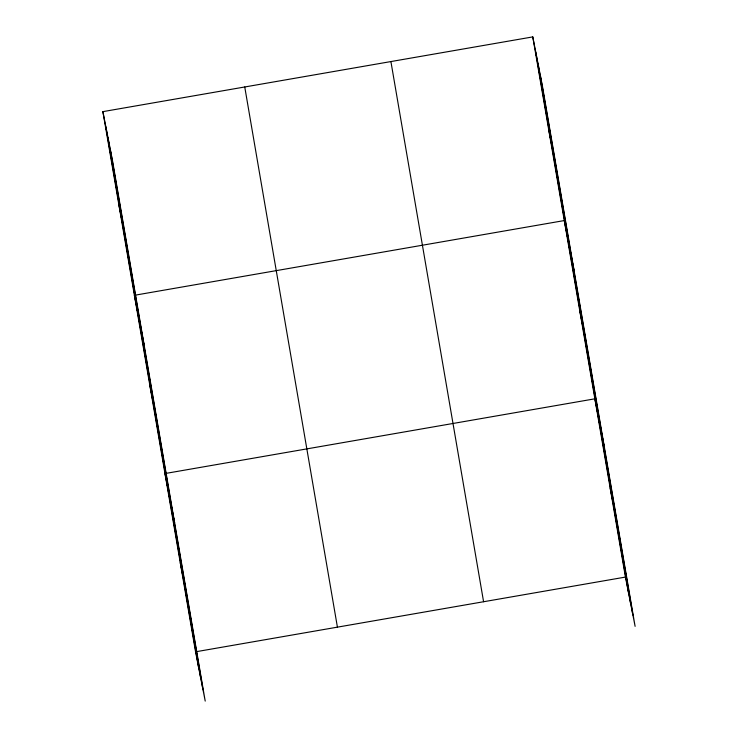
<?xml version="1.0" encoding="UTF-8"?>
<svg xmlns="http://www.w3.org/2000/svg" width="738" height="738" viewBox="0 0 738 738"><rect width="100%" height="100%" fill="white"/><g stroke="black" fill="none" stroke-linecap="round" stroke-linejoin="round"><path stroke-width="1.11" d="M102.886 111.641L112.554 160.921L205.219 701.1L195.552 651.811L102.886 111.641L532.781 36.9L542.448 86.189L635.114 626.359L625.446 577.079L532.781 36.9M195.552 651.811L625.446 577.079M548.528 128.726L551.489 143.809M573.952 269.85L564.284 220.561L134.39 295.301L144.058 344.581M579.579 309.692L582.531 324.775M604.533 448.104L594.865 398.815L164.971 473.556L174.638 522.845M610.16 487.947L613.121 503.03M118.633 203.467L121.595 218.549M149.685 384.424L152.637 399.507M180.266 562.688L183.218 577.762M540.234 74.898L632.9 615.077M537.956 63.265L630.621 603.444M535.733 51.983L628.407 592.162M390.909 61.568L483.584 601.738M244.748 86.973L337.423 627.152M110.34 149.639L203.005 689.809M108.052 138.006L200.727 678.185M105.838 126.715L198.513 666.894"/></g></svg>
